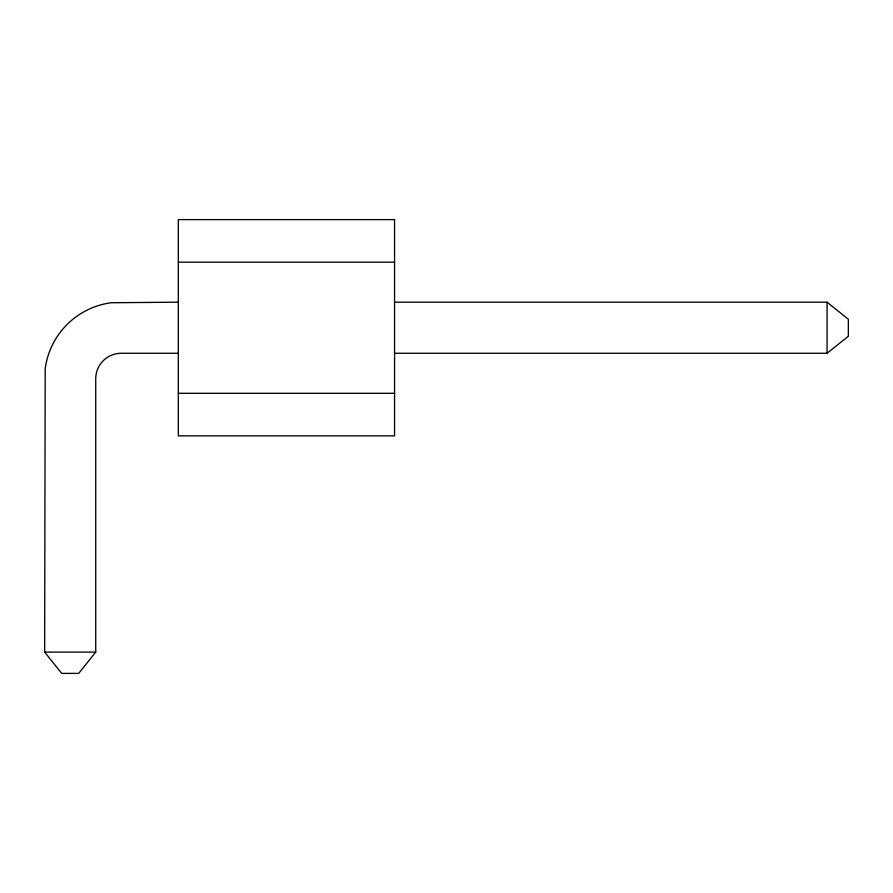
<?xml version="1.0" encoding="UTF-8"?>
<svg xmlns="http://www.w3.org/2000/svg" width="893" height="893" viewBox="0 0 893 893"><rect width="100%" height="100%" fill="white"/><g stroke="black" fill="none" stroke-linecap="round" stroke-linejoin="round"><path stroke-width="1.34" d="M178.321 353.271L121.269 353.271A25.54 25.54 0 0 0 95.73 378.811L95.73 652.102L78.707 673.389L61.673 673.389L44.65 652.102L45.197 368.798A76.731 76.731 0 0 1 111.257 302.738L178.321 302.191M394.561 353.271L827.063 353.271L848.35 336.248L848.35 319.214L827.063 302.191L394.561 302.191M178.321 262.174L394.561 262.174M178.321 393.288L394.561 393.288M44.65 652.102L95.73 652.102M827.063 302.191L827.063 353.271M394.561 219.611L178.321 219.611L178.321 435.862L394.561 435.862L394.561 219.611"/></g></svg>
